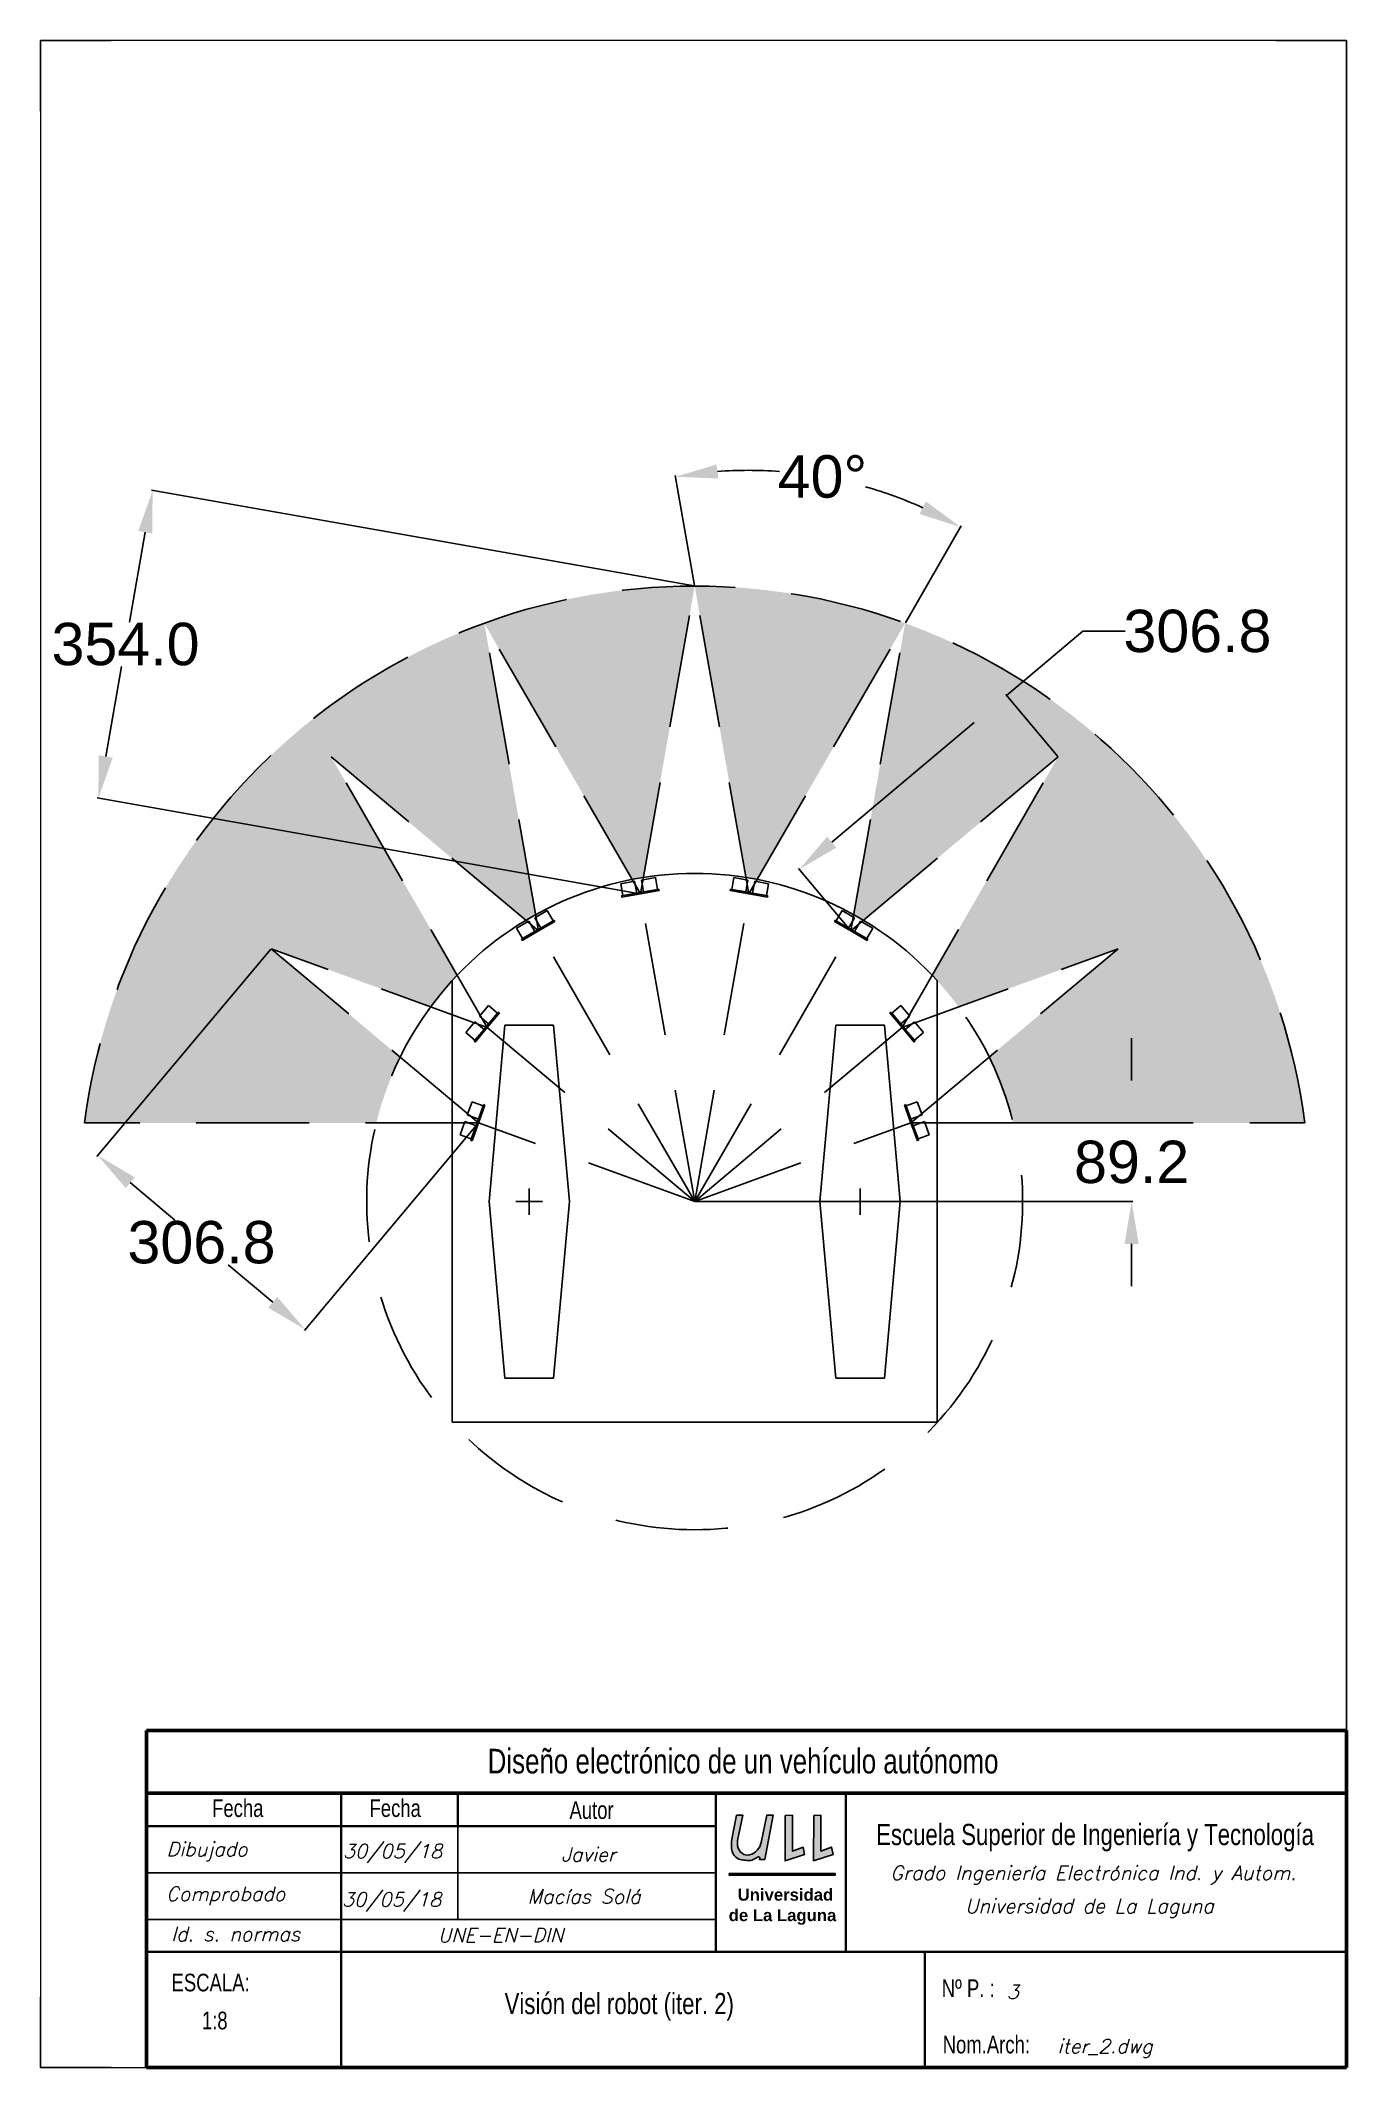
# Paper-space layout 'Visión' of a CAD drawing. Header units: millimetres. Extents: x 19 to 204, y 4 to 291.
# The model-space entities are those that its viewports show. They can reach past a viewport. Long polylines and large blocks are cut down to what shows.
import ezdxf
from ezdxf.enums import TextEntityAlignment as Align

# ---------------------------------------------------------------- set-up
doc = ezdxf.new("R2010")
doc.units = ezdxf.units.MM
doc.linetypes.add('JIS_02_2.0', pattern=[3, 2, -1])
for name, color, linetype in [('BG_2', 7, 'JIS_02_2.0'), ('FRAME 070', 5, 'Continuous'), ('FRAME 200', 8, 'Continuous')]:
    doc.layers.add(name, color=color, linetype=linetype)
for name, color, linetype, lineweight in [('caj 25', 4, 'Continuous', 25), ('caj 35', 3, 'Continuous', 35), ('caj 50', 7, 'Continuous', 50), ('txt25', 6, 'Continuous', 25), ('txt35', 3, 'Continuous', 35), ('txt50', 7, 'Continuous', 50)]:
    doc.layers.add(name, color=color, linetype=linetype, lineweight=lineweight)
doc.styles.add('Estilo1', font='', dxfattribs={"height": 3})
doc.styles.add('RomanS', font='romans.shx')
doc.styles.get("Standard").update_dxf_attribs({"font": 'arial.ttf'})
doc.styles.add('STYLE1', font='arial.ttf', dxfattribs={"width": 0.75, "height": 2.5})
doc.styles.get('Estilo1').set_extended_font_data('Antique Olive Compact', bold=True)
doc.dimstyles.get("Standard").update_dxf_attribs({"dimtxt": 6, "dimasz": 6, "dimexe": 0.18, "dimexo": 0.0625, "dimgap": 0.09, "dimtad": 0, "dimtih": 1, "dimtoh": 1, "dimdec": 1, "dimzin": 0, "dimdsep": 46, "dimtxsty": 'Standard', "dimcen": 0, "dimadec": 0, "dimazin": 0, "dimtfac": 1, "dimtdec": 1, "dimtofl": 0, "dimtmove": 0, "dimatfit": 3, "dimfxl": 1, "dimtolj": 1, "dimtzin": 0, "dimarcsym": 0})

# ---------------------------------------------------------------- blocks, each defined once
blk = doc.blocks.new('*D12')
at = {"color": 0, "lineweight": -2, "transparency": 16777216}
for p, q in [((111.86, 214.03), (109.12, 229.61)), ((141.72, 208.77), (149.63, 222.47))]:
    blk.add_line(p, q, dxfattribs=at)
for start, end in [(85.8727, 94.2639), (65.7361, 74.0186)]:
    blk.add_arc((119.56, 170.39), 59.96, start, end, dxfattribs=at)
at = {"color": 0, "transparency": 16777216}
for points in [[(115.23, 229.19), (114.98, 231.17), (109.15, 229.44)], [(144.65, 225.94), (143.74, 224.16), (149.54, 222.31)]]:
    blk.add_solid(points, dxfattribs=at)
at = {"layer": 'Defpoints', "color": 0, "transparency": 16777216}
for p in [(136.75, 227.83), (111.88, 213.97), (141.68, 208.71), (119.56, 170.39), (119.56, 170.39)]:
    blk.add_point(p, dxfattribs=at)
at = {"color": 0, "transparency": 16777216, "insert": (129.97, 229.44), "char_height": 6, "attachment_point": 5}
blk.add_mtext('\\A1;40°', dxfattribs=at)
blk = doc.blocks.new('*D13')
at = {"color": 0, "lineweight": -2, "transparency": 16777216}
for p, q in [((111.81, 213.98), (34.91, 227.54)), ((34.05, 221.6), (31.8, 208.87)), ((28.45, 189.84), (30.69, 202.56)), ((104.13, 170.4), (27.23, 183.96))]:
    blk.add_line(p, q, dxfattribs=at)
at = {"color": 0, "transparency": 16777216}
for points in [[(33.06, 221.77), (35.03, 221.42), (35.09, 227.51)], [(27.46, 190.01), (29.43, 189.66), (27.4, 183.93)]]:
    blk.add_solid(points, dxfattribs=at)
at = {"layer": 'Defpoints', "color": 0, "transparency": 16777216}
for p in [(35.09, 227.51), (111.88, 213.97), (104.19, 170.39)]:
    blk.add_point(p, dxfattribs=at)
at = {"color": 0, "transparency": 16777216, "insert": (31.25, 205.72), "char_height": 6, "attachment_point": 5}
blk.add_mtext('\\A1;354.0', dxfattribs=at)
blk = doc.blocks.new('*D14')
at = {"color": 0, "lineweight": -2, "transparency": 16777216}
for p, q in [((51.84, 162.56), (27.2, 133.21)), ((81.21, 137.91), (56.58, 108.56)), ((31.92, 129.49), (38.25, 124.17)), ((52.1, 112.55), (45.77, 117.86))]:
    blk.add_line(p, q, dxfattribs=at)
at = {"color": 0, "transparency": 16777216}
for points in [[(32.56, 130.25), (31.27, 128.72), (27.32, 133.34)], [(52.74, 113.32), (51.46, 111.79), (56.7, 108.7)]]:
    blk.add_solid(points, dxfattribs=at)
at = {"layer": 'Defpoints', "color": 0, "transparency": 16777216}
for p in [(51.88, 162.61), (81.25, 137.96), (27.32, 133.34)]:
    blk.add_point(p, dxfattribs=at)
at = {"color": 0, "transparency": 16777216, "insert": (42.01, 121.02), "char_height": 6, "attachment_point": 5}
blk.add_mtext('\\A1;306.8', dxfattribs=at)
blk = doc.blocks.new('*D15')
at = {"color": 0, "lineweight": -2, "transparency": 16777216}
for p, q in [((156.07, 198.49), (166.88, 207.57)), ((166.88, 207.57), (172.88, 207.57)), ((163.34, 189.83), (155.95, 198.63)), ((131.29, 177.7), (151.47, 194.63)), ((133.96, 165.18), (126.58, 173.98))]:
    blk.add_line(p, q, dxfattribs=at)
at = {"color": 0, "transparency": 16777216}
for points in [[(150.83, 195.4), (152.11, 193.87), (156.07, 198.49)], [(130.65, 178.47), (131.93, 176.93), (126.69, 173.84)]]:
    blk.add_solid(points, dxfattribs=at)
at = {"layer": 'Defpoints', "color": 0, "transparency": 16777216}
for p in [(163.38, 189.78), (126.69, 173.84), (134, 165.13)]:
    blk.add_point(p, dxfattribs=at)
at = {"color": 0, "transparency": 16777216, "insert": (183.1, 207.57), "char_height": 6, "attachment_point": 5}
blk.add_mtext('\\A1;306.8', dxfattribs=at)
blk = doc.blocks.new('*D16')
at = {"color": 0, "lineweight": -2, "transparency": 16777216}
for p, q in [((173.78, 143.96), (173.78, 149.96)), ((142.56, 137.96), (173.96, 137.96)), ((111.94, 126.81), (173.96, 126.81)), ((173.78, 120.81), (173.78, 114.81))]:
    blk.add_line(p, q, dxfattribs=at)
at = {"color": 0, "transparency": 16777216}
for points in [[(172.78, 143.96), (174.78, 143.96), (173.78, 137.96)], [(172.78, 120.81), (174.78, 120.81), (173.78, 126.81)]]:
    blk.add_solid(points, dxfattribs=at)
at = {"layer": 'Defpoints', "color": 0, "transparency": 16777216}
for p in [(142.5, 137.96), (173.78, 137.96), (111.88, 126.81)]:
    blk.add_point(p, dxfattribs=at)
at = {"color": 0, "transparency": 16777216, "insert": (173.78, 132.39), "char_height": 6, "attachment_point": 5}
blk.add_mtext('\\A1;89.2', dxfattribs=at)
blk = doc.blocks.new('HC-SR04')
for p, q in [((-21.5, 1.5), (-21.5, 0)), ((-21.5, 1.5), (-20, 1.5)), ((0, 0), (-21.5, 0)), ((-20, 1.5), (-20, 15)), ((-20, 15), (-4, 15)), ((-20, 1.5), (-4, 1.5)), ((-4, 15), (-4, 1.5)), ((-4, 1.5), (4, 1.5)), ((21.5, 0), (0, 0)), ((4, 1.5), (4, 15)), ((4, 15), (20, 15)), ((4, 1.5), (20, 1.5)), ((20, 15), (20, 1.5)), ((20, 1.5), (21.5, 1.5)), ((21.5, 0), (21.5, 1.5)), ((21.5, 1.5), (21.5, 0)), ((21.5, 0), (21.5, 0))]:
    blk.add_line(p, q)

msp = doc.modelspace()

# ---------------------------------------------------------------- hatches: boundary and pattern name
at = {"layer": 'BG_2'}
h = msp.add_hatch(dxfattribs=at)
h.set_pattern_fill('ACAD_ISO07W100', color=256)
h.paths.add_polyline_path([(2311.2, 1499.1), (2492, 1433.3, -0.025642), (2516.2, 1462.7, -0.005795), (2522.1, 1469), (2379.2, 1716.5), (2599.8, 1531.3, -0.008617), (2610.9, 1537.7), (2552.7, 1867.9, 0.280391), (2099.7, 1301.9), (2430.4, 1301.9, -0.053434), (2457.5, 1376.3)])
h.paths.add_polyline_path([(2791.2, 1910, 0.087489), (2552.7, 1867.9), (2720.4, 1577.6, -0.008617), (2733, 1579.8)])
h.paths.add_polyline_path([(3029.7, 1867.9, 0.087489), (2791.2, 1910), (2849.4, 1579.8, -0.008617), (2862, 1577.6)])
h.paths.add_polyline_path([(3203.2, 1716.5), (3060.3, 1469, -0.005795), (3066.2, 1462.7, -0.025642), (3090.3, 1433.3), (3271.2, 1499.1), (3124.9, 1376.3, -0.053434), (3152, 1301.9), (3482.7, 1301.9, 0.280391), (3029.7, 1867.9), (2971.4, 1537.7, -0.008617), (2982.5, 1531.3)])

# ---------------------------------------------------------------- linework, layer by layer
for p, q in [((2516.2, 1462.7), (2516.2, 962.7)), ((3066.2, 962.7), (3066.2, 1462.7)), ((3066.2, 1462.7), (3066.2, 1412.7)), ((2558.2, 1212.7), (2576.2, 1412.7)), ((2576.2, 1412.7), (2631.2, 1412.7)), ((2631.2, 1412.7), (2649.2, 1212.7)), ((2933.2, 1212.7), (2951.2, 1412.7)), ((3006.2, 1412.7), (2951.2, 1412.7)), ((3006.2, 1412.7), (3024.2, 1212.7)), ((2603.7, 1212.7), (2603.7, 1227.7)), ((2978.7, 1212.7), (2978.7, 1227.7)), ((2558.2, 1212.7), (2576.2, 1012.7)), ((2603.7, 1212.7), (2588.7, 1212.7)), ((2603.7, 1212.7), (2603.7, 1197.7)), ((2603.7, 1212.7), (2618.7, 1212.7)), ((2649.2, 1212.7), (2631.2, 1012.7)), ((2933.2, 1212.7), (2951.2, 1012.7)), ((2978.7, 1212.7), (2963.7, 1212.7)), ((2978.7, 1212.7), (2978.7, 1197.7)), ((2978.7, 1212.7), (2993.7, 1212.7)), ((3024.2, 1212.7), (3006.2, 1012.7)), ((3066.2, 962.7), (3066.2, 1212.7)), ((2576.2, 1012.7), (2631.2, 1012.7)), ((3006.2, 1012.7), (2951.2, 1012.7)), ((2516.2, 962.7), (3066.2, 962.7))]:
    msp.add_line(p, q)
msp.add_arc((2791.2, 1212.7), 371.7, 42.2737, 137.7263)
for p, q in [((2729.7, 1561.4), (2791.2, 1910)), ((2852.7, 1561.4), (2791.2, 1910)), ((2729.7, 1561.4), (2552.7, 1867.9)), ((2614.2, 1519.3), (2552.7, 1867.9)), ((2852.7, 1561.4), (3029.7, 1867.9)), ((2968.2, 1519.3), (3029.7, 1867.9)), ((2614.2, 1519.3), (2379.2, 1716.5)), ((2556.2, 1409.9), (2379.2, 1716.5)), ((2968.2, 1519.3), (3203.2, 1716.5)), ((3026.2, 1409.9), (3203.2, 1716.5)), ((2791.2, 1212.7), (2729.7, 1561.4)), ((2791.2, 1212.7), (2852.7, 1561.4)), ((2791.2, 1212.7), (2614.2, 1519.3)), ((2791.2, 1212.7), (2968.2, 1519.3)), ((2556.2, 1409.9), (2311.2, 1499.1)), ((2546.2, 1301.9), (2311.2, 1499.1)), ((3026.2, 1409.9), (3271.2, 1499.1)), ((3036.2, 1301.9), (3271.2, 1499.1)), ((2791.2, 1212.7), (2556.2, 1409.9)), ((2791.2, 1212.7), (3026.2, 1409.9)), ((2546.2, 1301.9), (2099.7, 1301.9)), ((2791.2, 1212.7), (2546.2, 1301.9)), ((2791.2, 1212.7), (3036.2, 1301.9)), ((3036.2, 1301.9), (3482.7, 1301.9))]:
    msp.add_line(p, q, dxfattribs=at)
for radius, start, end in [(697.2, 7.3479, 172.6521), (371.7, 137.7263, 42.2737)]:
    msp.add_arc((2791.2, 1212.7), radius, start, end, dxfattribs=at)

# ---------------------------------------------------------------- block references
at = {"xscale": -1}
for p, rotation in [((2729.7, 1561.4), 9.999999999999964), ((2614.2, 1519.3), 30.00000000000006), ((2556.2, 1409.9), 50.00000000000006), ((2546.2, 1301.9), 70)]:
    msp.add_blockref('HC-SR04', p, dxfattribs=dict(at, rotation=rotation))
for p, rotation in [((2852.7, 1561.4), 350.0000000000001), ((2968.2, 1519.3), 329.9999999999999), ((3026.2, 1409.9), 309.9999999999999), ((3036.2, 1301.9), 290)]:
    msp.add_blockref('HC-SR04', p, dxfattribs=dict(rotation=rotation))

psp = doc.layouts.new('Visión')

# ---------------------------------------------------------------- hatches: boundary and pattern name
h = psp.add_hatch(color=256)
h.paths.add_polyline_path([(123.008, 39.922), (122.097, 39.922), (121.298, 36.061, -0.2813864), (119.665, 34.317, -0.2369951), (118.582, 34.532, -0.1648903), (118.005, 35.408, -0.0999189), (117.953, 36.325), (118.689, 39.929), (117.816, 39.929), (117.146, 36.534, 0.1142711), (117.202, 34.794, 0.3065068), (118.587, 33.59, 0.0083059), (119.472, 33.497, 0.1438345), (120.184, 33.64, 0.006924), (120.89, 34.023, -0.6126448), (121.086, 33.892), (121.062, 33.64), (121.803, 33.658)])
h.paths.add_polyline_path([(124.696, 33.463), (127.457, 34.363), (127.254, 35.395), (125.724, 34.849), (125.722, 39.924), (124.71, 39.888)])
h.paths.add_polyline_path([(128.722, 33.468), (131.482, 34.368), (131.28, 35.4), (129.75, 34.854), (129.748, 39.929), (128.736, 39.893)])

# ---------------------------------------------------------------- linework, layer by layer
for p, q in [((78.323, 38.369), (78.323, 31.774)), ((78.323, 31.774), (78.323, 25.179))]:
    psp.add_line(p, q)
psp.add_lwpolyline([(117.816, 39.929), (117.146, 36.534, 0.1142711), (117.202, 34.794, 0.3065068), (118.587, 33.59, 0.0083059), (119.472, 33.497, 0.1438345), (120.184, 33.64, 0.006924), (120.89, 34.023, -0.6126448), (121.086, 33.892), (121.062, 33.64), (121.803, 33.658), (123.008, 39.922), (122.097, 39.922), (121.298, 36.061, -0.2813864), (119.665, 34.317, -0.2369951), (118.582, 34.532, -0.1648903), (118.005, 35.408, -0.0999189), (117.953, 36.325), (118.689, 39.929)], format="xyb", close=True)
for points in [[(124.71, 39.888), (124.696, 33.463), (127.457, 34.363), (127.254, 35.395), (125.724, 34.849), (125.722, 39.924)], [(128.736, 39.893), (128.722, 33.468), (131.482, 34.368), (131.28, 35.4), (129.75, 34.854), (129.748, 39.929)], [(116.784, 31.69), (131.77, 31.69), (131.77, 31.417), (116.784, 31.417)]]:
    psp.add_lwpolyline(points, close=True)
at = {"layer": 'caj 25', "color": 0}
for p, q in [((114.891, 31.774), (34.215, 31.774)), ((114.891, 25.179), (34.215, 25.179))]:
    psp.add_line(p, q, dxfattribs=at)
at = {"layer": 'caj 35', "color": 0}
for p, q in [((61.783, 4.206), (61.783, 43.022)), ((78.323, 38.369), (78.323, 43.022)), ((114.891, 20.585), (114.891, 43.022)), ((133.269, 20.585), (133.269, 43.022)), ((114.891, 38.369), (34.215, 38.369)), ((34.215, 20.585), (204.215, 20.585)), ((144.485, 4.206), (144.485, 20.585))]:
    psp.add_line(p, q, dxfattribs=at)
at = {"layer": 'caj 50', "color": 0}
for p, q in [((34.215, 51.94), (204.215, 51.94)), ((34.215, 4.206), (34.215, 51.94)), ((204.215, 51.94), (204.215, 4.206)), ((34.215, 43.022), (204.215, 43.022)), ((34.215, 4.206), (204.215, 4.206))]:
    psp.add_line(p, q, dxfattribs=at)
at = {"layer": 'FRAME 070'}
psp.add_line((204.215, 4.206), (204.215, 281.206), dxfattribs=at)
at = {"layer": 'FRAME 200'}
for p, q in [((19.206, 291.206), (19.206, 281.206)), ((29.206, 291.206), (19.206, 291.206)), ((204.215, 291.206), (194.215, 291.206)), ((204.215, 281.206), (204.215, 291.206)), ((19.206, 4.206), (19.206, 14.206)), ((204.215, 4.206), (204.215, 14.206)), ((204.215, 4.206), (204.215, 14.206)), ((19.206, 4.206), (29.206, 4.206)), ((204.215, 4.206), (194.215, 4.206)), ((204.215, 4.206), (194.215, 4.206))]:
    psp.add_line(p, q, dxfattribs=at)

# ---------------------------------------------------------------- texts
at = {"char_height": 1.69344, "width": 15.04863, "attachment_point": 1, "style": 'Estilo1'}
for s, insert in [('{\\fArial|b1|i0|c0|p34;Universidad}', (117.965, 29.515)), ('{\\fArial|b1|i0|c0|p34;de La Laguna}', (116.697, 26.617))]:
    psp.add_mtext(s, dxfattribs=dict(at, insert=insert))
at = {"layer": 'txt25', "color": 0, "style": 'STYLE1', "width": 0.75}
for s, p in [('Fecha', (43.511, 39.673)), ('Fecha', (65.813, 39.673)), ('Autor', (94.14, 39.399))]:
    psp.add_text(s, height=2.5, dxfattribs=at).set_placement(p)
psp.add_text('Escuela Superior de Ingeniería y Tecnología', height=3, dxfattribs=at).set_placement((168.594, 35.693), align=Align.CENTER)
at = {"layer": 'txt25', "color": 0, "style": 'RomanS', "oblique": 15}
for s, p in [('Dibujado', (37.064, 34.103)), ('30/05/18', (62.043, 33.829)), ('Javier', (92.972, 33.347)), ('Comprobado', (37.001, 27.785)), ('30/05/18', (61.91, 26.977)), ('Macías Solá', (88.181, 27.433)), ('Id. s. normas', (37.721, 22.106))]:
    psp.add_text(s, height=2, dxfattribs=at).set_placement(p)
for s, p in [('Grado Ingeniería Electrónica Ind. y Autom.', (168.347, 30.756)), ('Universidad de La Laguna', (167.791, 26.07)), ('UNE-EN-DIN', (84.368, 21.936)), ('3', (156.935, 13.909)), ('iter_2.dwg', (170.009, 6.226))]:
    psp.add_text(s, height=2, dxfattribs=at).set_placement(p, align=Align.CENTER)
at = {"layer": 'txt35', "color": 0, "style": 'STYLE1', "width": 0.75}
psp.add_text('Diseño electrónico de un vehículo autónomo', height=3.5, dxfattribs=at).set_placement((118.733, 45.831), align=Align.CENTER)
for s, p in [('ESCALA:', (37.765, 14.978)), ('Nº P. :', (146.875, 14.172)), ('1:8', (42.067, 9.605)), ('Nom.Arch:', (147.008, 6.203))]:
    psp.add_text(s, height=2.5, dxfattribs=at).set_placement(p)
at = {"layer": 'txt50', "color": 0, "style": 'STYLE1', "width": 0.75}
psp.add_text('Visión del robot (iter. 2)', height=3, dxfattribs=at).set_placement((101.194, 11.754), align=Align.CENTER)

# ---------------------------------------------------------------- dimensions: what is measured, and where the dimension line sits
dim = psp.add_angular_dim_2l(base=(136.755, 227.827), line1=((119.559, 170.39), (141.684, 208.712)), line2=((119.559, 170.39), (111.875, 213.968)), dimstyle='Standard', override={"dimlfac": -8})
dim.commit()
dim.dimension.update_dxf_attribs({"geometry": '*D12', "text_midpoint": (129.97, 229.435)})
for p1, p2, distance, picture, middle in [((104.191, 170.39), (111.875, 213.968), 77.971, '*D13', (31.247, 205.718)), ((81.25, 137.959), (51.875, 162.607), 38.201, '*D14', (42.008, 121.019))]:
    dim = psp.add_aligned_dim(p1=p1, p2=p2, distance=distance, dimstyle='Standard', override={"dimlfac": -8})
    dim.commit()
    dim.dimension.update_dxf_attribs({"geometry": picture, "text_midpoint": middle})
dim = psp.add_linear_dim(base=(126.693, 173.843), p1=(163.375, 189.782), p2=(134, 165.134), angle=220, dimstyle='Standard', override={"dimlfac": -8})
dim.commit()
dim.dimension.update_dxf_attribs({"geometry": '*D15', "text_midpoint": (183.102, 207.568), "dimtype": 161})
dim = psp.add_linear_dim(base=(173.785, 137.959), p1=(111.875, 126.812), p2=(142.5, 137.959), angle=90, dimstyle='Standard', override={"dimlfac": -8})
dim.commit()
dim.dimension.update_dxf_attribs({"geometry": '*D16', "text_midpoint": (173.785, 132.385)})

# ---------------------------------------------------------------- viewports
at = {"layer": '0'}
psp.add_viewport(center=(111.711, 147.706), size=(185.009, 286.9996), view_center_point=(2789.87, 1379.884), view_height=2295.9971, dxfattribs=at)

doc.saveas('drawing.dxf')
